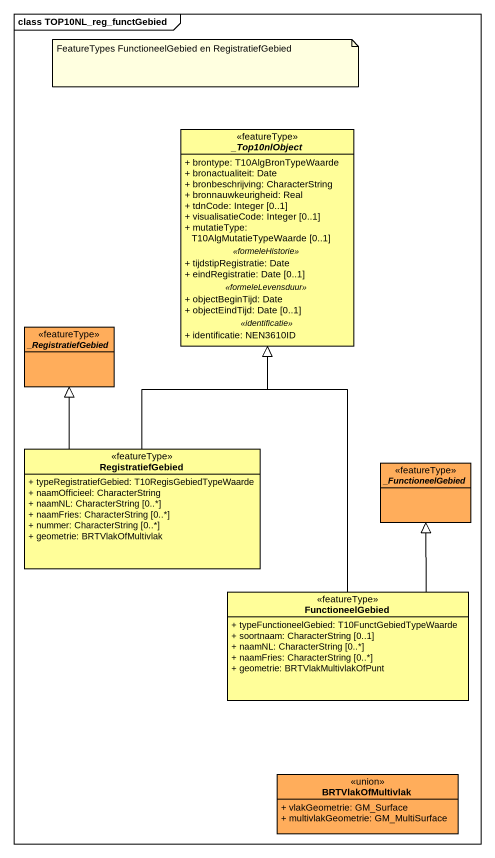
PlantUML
@startuml
mainframe class TOP10NL_reg_functGebied
hide circle
hide empty members
skinparam classAttributeIconSize 0
abstract class "_Top10nlObject" as Top10nlObject <<featureType>> #FFFE99 {
  + brontype: T10AlgBronTypeWaarde
  + bronactualiteit: Date
  + bronbeschrijving: CharacterString
  + bronnauwkeurigheid: Real
  + tdnCode: Integer [0..1]
  + visualisatieCode: Integer [0..1]
  + mutatieType: T10AlgMutatieTypeWaarde [0..1]
  .. <<formeleHistorie>> ..
  + tijdstipRegistratie: Date
  + eindRegistratie: Date [0..1]
  .. <<formeleLevensduur>> ..
  + objectBeginTijd: Date
  + objectEindTijd: Date [0..1]
  .. <<identificatie>> ..
  + identificatie: NEN3610ID
}
abstract class "_RegistratiefGebied" as RegistratiefGebied <<featureType>> #FFAD5B
class "RegistratiefGebied" as RegistratiefGebied_2 <<featureType>> #FFFE99 {
  + typeRegistratiefGebied: T10RegisGebiedTypeWaarde
  + naamOfficieel: CharacterString
  + naamNL: CharacterString [0..*]
  + naamFries: CharacterString [0..*]
  + nummer: CharacterString [0..*]
  + geometrie: BRTVlakOfMultivlak
}
abstract class "_FunctioneelGebied" as FunctioneelGebied <<featureType>> #FFAD5B
class "FunctioneelGebied" as FunctioneelGebied_2 <<featureType>> #FFFE99 {
  + typeFunctioneelGebied: T10FunctGebiedTypeWaarde
  + soortnaam: CharacterString [0..1]
  + naamNL: CharacterString [0..*]
  + naamFries: CharacterString [0..*]
  + geometrie: BRTVlakMultivlakOfPunt
}
class BRTVlakOfMultivlak <<union>> #FFAD5B {
  + vlakGeometrie: GM_Surface
  + multivlakGeometrie: GM_MultiSurface
}
RegistratiefGebied_2 -up-|> Top10nlObject
RegistratiefGebied_2 -up-|> RegistratiefGebied
FunctioneelGebied_2 -up-|> Top10nlObject
FunctioneelGebied_2 -up-|> FunctioneelGebied
note as N1
  FeatureTypes FunctioneelGebied en RegistratiefGebied
end note
@enduml
